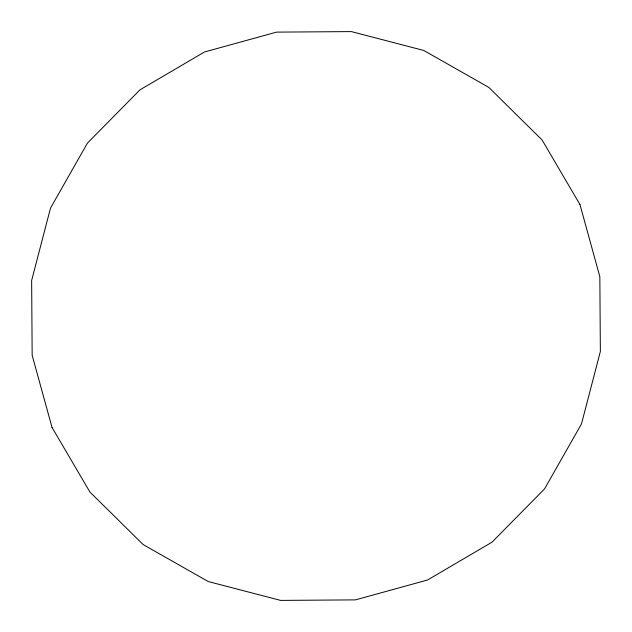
<?xml version="1.0" encoding="UTF-8"?>
<svg xmlns="http://www.w3.org/2000/svg" width="632" height="632" viewBox="0 0 632 632"><rect width="100%" height="100%" fill="white"/><g stroke="black" fill="none" stroke-linecap="round" stroke-linejoin="round"><path stroke-width="0.95" d="M579.963 204.555L542.058 139.917L488.805 87.398L423.764 50.457L351.384 31.6L276.587 32.121L204.476 51.982L139.964 89.839L87.445 143.093L50.497 208.133L31.639 280.513L32.161 355.31L52.029 427.422M52.037 427.445L89.942 492.083L143.195 544.602L208.236 581.543L280.616 600.4L355.413 599.879L427.524 580.018L492.036 542.161L544.555 488.907L581.503 423.867L600.361 351.487L599.839 276.69L579.971 204.578"/></g></svg>
